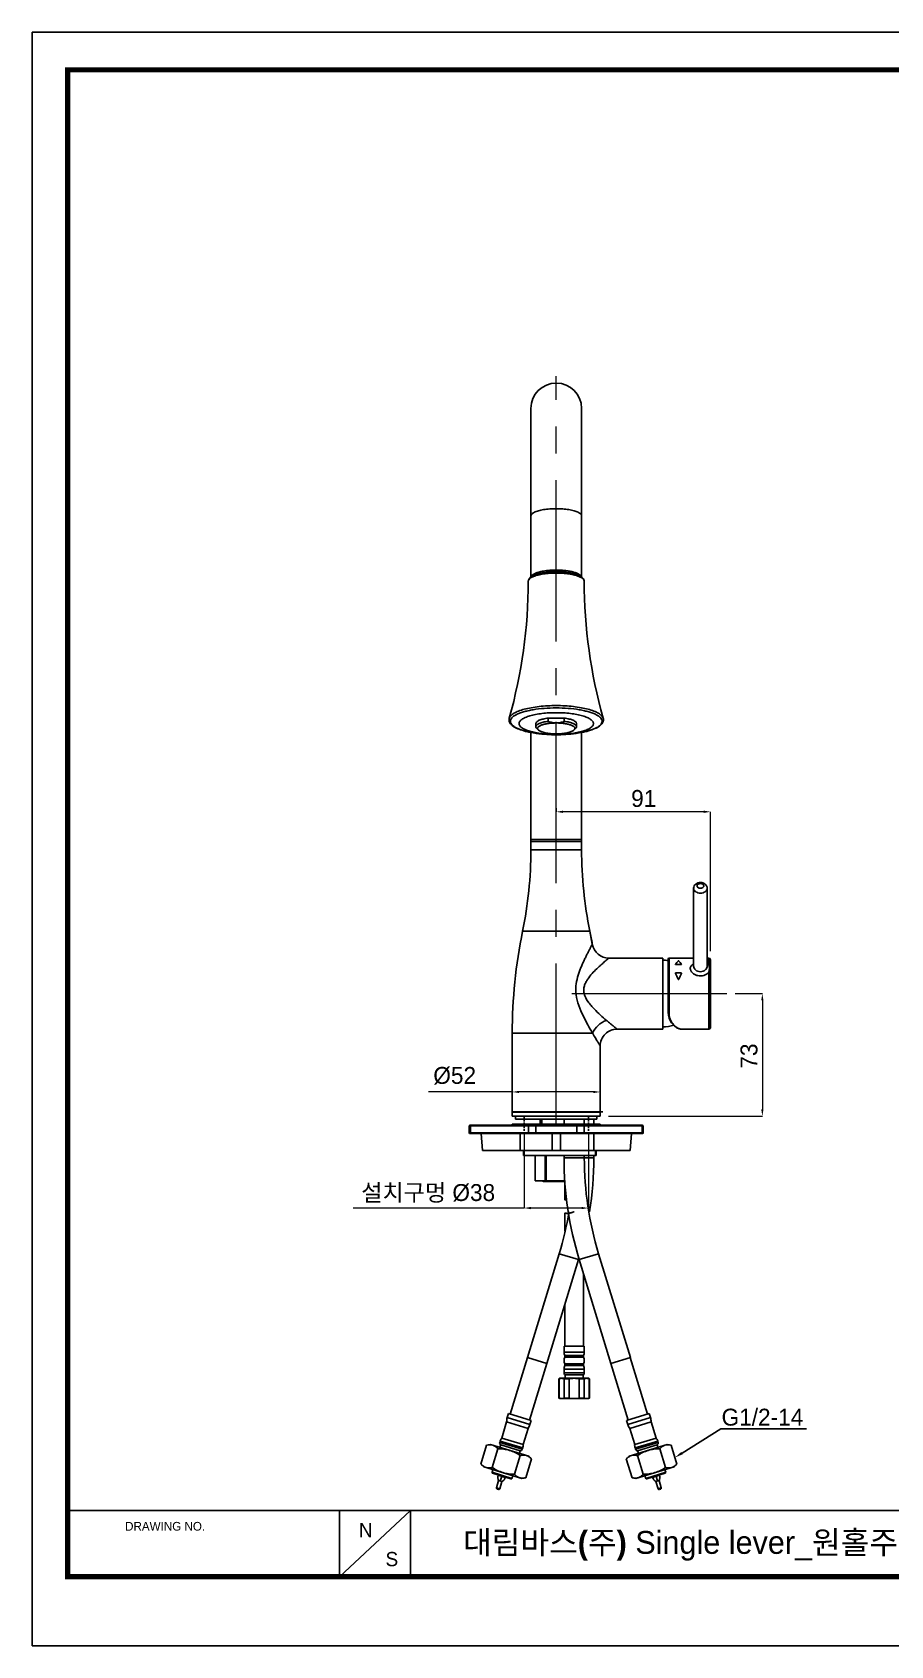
# Model space of a CAD drawing. Extents: x 0 to 1302, y 0 to 954.
# Drawn here: x 0 to 508, y 0 to 954 of the extents above; entities that cross this region are included whole.
import ezdxf
from ezdxf import colors
from ezdxf.entities.mleader import LeaderData, LeaderLine
from ezdxf.math import Vec2, Vec3

# ---------------------------------------------------------------- set-up
doc = ezdxf.new("R2010")
doc.units = 0
doc.header["$LTSCALE"] = 10
doc.header["$MEASUREMENT"] = 0
doc.header["$PDMODE"] = 3
doc.header["$PDSIZE"] = -10
doc.linetypes.add('CENTER2', pattern=[28.575, 19.05, -3.175, 3.175, -3.175])
doc.linetypes.add('HIDDEN', pattern=[0.375, 0.25, -0.125])
doc.layers.get('0').update_dxf_attribs({"linetype": 'CONTINUOUS'})
doc.layers.get('DEFPOINTS').update_dxf_attribs({"linetype": 'CONTINUOUS'})
doc.layers.add('Cneter', color=1, linetype='CENTER2', lineweight=13)
doc.layers.add('DEF_LAYER_ASSEM_MEMBER', color=7, linetype='CONTINUOUS')
doc.styles.add('Daelim Dimension', font='')
doc.styles.get("Standard").update_dxf_attribs({"font": ''})
doc.styles.get('Daelim Dimension').set_extended_font_data('나눔고딕')
doc.styles.get('Standard').set_extended_font_data('GulimChe')
doc.dimstyles.new('DEFAULT', dxfattribs={"dimscale": 2, "dimtxt": 2, "dimasz": 2, "dimexe": 0, "dimexo": 2, "dimgap": 1, "dimtad": 1, "dimdec": 0, "dimzin": 9, "dimdsep": 46, "dimtxsty": 'Daelim Dimension', "dimcen": 0.5, "dimclrd": 5, "dimclre": 5, "dimclrt": 256, "dimadec": 1, "dimazin": 0, "dimtfac": 1, "dimtdec": 0, "dimtix": 1, "dimtmove": 0, "dimatfit": 3, "dimfxl": 1, "dimtolj": 1, "dimtzin": 1, "dimlwd": 9, "dimlwe": 9, "dimarcsym": 0})

# ---------------------------------------------------------------- blocks, each defined once
blk = doc.blocks.new('*D7')
at = {"color": 5, "lineweight": 9, "ltscale": 0.5, "transparency": 16777216}
for p, q in [((290.77, 302.71), (290.77, 258.78)), ((328.77, 302.71), (328.77, 258.78)), ((290.77, 258.78), (189.71, 258.78)), ((324.77, 258.78), (294.77, 258.78))]:
    blk.add_line(p, q, dxfattribs=at)
at = {"color": 5, "ltscale": 0.5, "transparency": 16777216}
for points in [[(294.77, 259.45), (294.77, 258.11), (290.77, 258.78)], [(324.77, 259.45), (324.77, 258.11), (328.77, 258.78)]]:
    blk.add_solid(points, dxfattribs=at)
at = {"layer": 'DEFPOINTS', "color": 0, "ltscale": 0.5, "transparency": 16777216}
for p in [(290.77, 306.71), (328.77, 306.71), (328.77, 258.78)]:
    blk.add_point(p, dxfattribs=at)
at = {"color": 7, "ltscale": 0.5, "transparency": 16777216, "insert": (234.06, 267.42), "char_height": 10, "attachment_point": 5, "style": 'Daelim Dimension'}
blk.add_mtext('\\A1;설치구멍 %%C38', dxfattribs=at)
blk = doc.blocks.new('*D1')
at = {"color": 5, "lineweight": 9, "ltscale": 0.5, "transparency": 16777216}
for p, q in [((415.57, 385.61), (431.63, 385.61)), ((431.63, 381.61), (431.63, 317.11)), ((340.77, 313.11), (431.63, 313.11))]:
    blk.add_line(p, q, dxfattribs=at)
at = {"color": 5, "ltscale": 0.5, "transparency": 16777216}
for points in [[(430.96, 381.61), (432.29, 381.61), (431.63, 385.61)], [(430.96, 317.11), (432.29, 317.11), (431.63, 313.11)]]:
    blk.add_solid(points, dxfattribs=at)
at = {"layer": 'DEFPOINTS', "color": 0, "ltscale": 0.5, "transparency": 16777216}
for p in [(411.57, 385.61), (336.77, 313.11), (431.63, 313.11)]:
    blk.add_point(p, dxfattribs=at)
at = {"color": 7, "ltscale": 0.5, "transparency": 16777216, "insert": (418.73, 348.65), "char_height": 10, "attachment_point": 2, "rotation": 90, "style": 'Daelim Dimension'}
blk.add_mtext('\\A1;73', dxfattribs=at)
blk = doc.blocks.new('*D2')
at = {"color": 5, "lineweight": 9, "ltscale": 0.5, "transparency": 16777216}
for p, q in [((309.77, 495.2), (309.77, 493.09)), ((397.02, 493.09), (313.77, 493.09)), ((401.02, 410.61), (401.02, 493.09))]:
    blk.add_line(p, q, dxfattribs=at)
at = {"color": 5, "ltscale": 0.5, "transparency": 16777216}
for points in [[(313.77, 493.76), (313.77, 492.42), (309.77, 493.09)], [(397.02, 493.76), (397.02, 492.42), (401.02, 493.09)]]:
    blk.add_solid(points, dxfattribs=at)
at = {"layer": 'DEFPOINTS', "color": 0, "ltscale": 0.5, "transparency": 16777216}
for p in [(309.77, 493.09), (309.77, 491.2), (401.02, 406.61)]:
    blk.add_point(p, dxfattribs=at)
at = {"color": 7, "ltscale": 0.5, "transparency": 16777216, "insert": (361.51, 505.98), "char_height": 10, "attachment_point": 2, "style": 'Daelim Dimension'}
blk.add_mtext('\\A1;91', dxfattribs=at)
blk = doc.blocks.new('*D3')
at = {"color": 5, "lineweight": 9, "ltscale": 0.5, "transparency": 16777216}
for p, q in [((283.77, 327.43), (234.22, 327.43)), ((283.77, 319.61), (283.77, 327.43)), ((331.77, 327.43), (287.77, 327.43)), ((335.77, 319.61), (335.77, 327.43))]:
    blk.add_line(p, q, dxfattribs=at)
at = {"color": 5, "ltscale": 0.5, "transparency": 16777216}
for points in [[(287.77, 328.1), (287.77, 326.77), (283.77, 327.43)], [(331.77, 328.1), (331.77, 326.77), (335.77, 327.43)]]:
    blk.add_solid(points, dxfattribs=at)
at = {"layer": 'DEFPOINTS', "color": 0, "ltscale": 0.5, "transparency": 16777216}
for p in [(283.77, 327.43), (283.77, 315.61), (335.77, 315.61)]:
    blk.add_point(p, dxfattribs=at)
at = {"color": 7, "ltscale": 0.5, "transparency": 16777216, "insert": (262.38, 342.21), "char_height": 10, "attachment_point": 3, "style": 'Daelim Dimension'}
blk.add_mtext('\\A1;%%C52', dxfattribs=at)

msp = doc.modelspace()

# ---------------------------------------------------------------- linework, layer by layer
at = {"linetype": 'HIDDEN', "ltscale": 0.5}
for p, q in [((290.77, 313.11), (290.77, 302.71)), ((328.77, 313.11), (328.77, 302.71))]:
    msp.add_line(p, q, dxfattribs=at)
at = {"color": 5}
msp.add_line((20.94, 79.93), (1069.31, 79.93), dxfattribs=at)
at = {"color": 5, "ltscale": 40}
for p, q in [((181.64, 79.93), (181.64, 40.7)), ((181.64, 79.93), (181.64, 40.7)), ((223.63, 79.93), (181.64, 40.7)), ((223.63, 79.93), (181.64, 40.7)), ((223.63, 79.93), (223.63, 40.7)), ((223.63, 79.93), (223.63, 40.7))]:
    msp.add_line(p, q, dxfattribs=at)
at = {"ltscale": 0.5}
msp.add_lwpolyline([(0, 0), (1302, 0), (1302, 954), (0, 954)], close=True, dxfattribs=at)
at = {"color": 5, "linetype": 'ByBlock', "lineweight": 200, "const_width": 3}
msp.add_lwpolyline([(20.94, 40.85), (1280.94, 40.85), (1280.94, 931.85), (20.94, 931.85)], close=True, dxfattribs=at)
at = {"layer": 'Cneter', "lineweight": 5, "ltscale": 0.5}
for p, q in [((309.77, 308.08), (309.77, 750.61)), ((319.02, 385.61), (410.57, 385.61))]:
    msp.add_line(p, q, dxfattribs=at)
at = {"layer": 'DEF_LAYER_ASSEM_MEMBER', "color": 7, "linetype": 'Continuous'}
for p, q in [((294.77, 731.61), (294.77, 631.83)), ((324.77, 731.61), (324.77, 631.83)), ((297.77, 545.26), (297.77, 543.35)), ((304.97, 548.48), (304.97, 546.56)), ((304.97, 548.48), (314.56, 548.48)), ((314.56, 548.48), (314.56, 546.56)), ((321.77, 545.26), (321.77, 543.35)), ((294.77, 470.61), (294.77, 539.98)), ((299.29, 541.41), (298.34, 542.27)), ((320.24, 541.41), (321.19, 542.27)), ((324.77, 470.61), (324.77, 539.98)), ((324.77, 476.61), (294.77, 476.61)), ((324.77, 475.61), (294.77, 475.61)), ((391.02, 401.88), (391.02, 447.84)), ((399.02, 447.84), (399.02, 401.88)), ((329.66, 422.42), (331.11, 414.86)), ((340.95, 406.61), (372.77, 406.61)), ((372.77, 364.61), (372.77, 406.61)), ((376.02, 406.11), (376.02, 374.59)), ((376.52, 406.61), (391.02, 406.61)), ((399.02, 406.61), (400.02, 406.61)), ((401.02, 405.61), (401.02, 365.61)), ((345.77, 364.61), (372.77, 364.61)), ((383.32, 364.61), (400.02, 364.61)), ((283.77, 362.17), (283.77, 315.61)), ((335.77, 315.61), (335.77, 354.61)), ((335.77, 315.61), (283.77, 315.61)), ((283.77, 315.41), (283.77, 313.11)), ((335.77, 315.41), (335.77, 313.11)), ((258.38, 303.31), (258.38, 307.31)), ((258.88, 307.81), (360.65, 307.81)), ((335.77, 313.11), (283.77, 313.11)), ((283.77, 308.31), (283.77, 307.81)), ((335.77, 308.31), (283.77, 308.31)), ((285.77, 311.31), (285.77, 313.11)), ((285.77, 311.31), (333.77, 311.31)), ((300.27, 311.31), (300.27, 308.31)), ((314.37, 311.31), (314.37, 308.31)), ((326.37, 311.31), (326.37, 308.31)), ((331.97, 311.31), (331.97, 308.31)), ((333.77, 311.31), (333.77, 313.11)), ((335.77, 308.31), (335.77, 307.81)), ((361.15, 303.31), (361.15, 307.31)), ((360.65, 302.81), (258.88, 302.81)), ((266.09, 292.81), (265.33, 302.81)), ((288.52, 302.81), (288.52, 292.81)), ((307.32, 302.81), (307.32, 292.81)), ((312.22, 302.81), (312.22, 292.81)), ((331.97, 302.81), (331.97, 292.81)), ((353.45, 292.81), (354.2, 302.81)), ((266.09, 292.81), (353.45, 292.81)), ((290.52, 292.81), (290.52, 289.81)), ((333.34, 289.81), (290.52, 289.81)), ((297.27, 289.81), (297.27, 274.81)), ((303.21, 289.81), (303.21, 274.81)), ((303.83, 289.81), (303.83, 274.81)), ((314.37, 289.81), (314.37, 288.52)), ((326.37, 289.81), (326.37, 288.52)), ((331.97, 289.81), (331.97, 288.52)), ((333.34, 292.81), (333.34, 289.81)), ((297.27, 274.81), (315.05, 274.81)), ((302.27, 274.41), (301.47, 274.81)), ((302.27, 274.41), (315.07, 274.41)), ((314.87, 274.41), (314.87, 263.51)), ((314.87, 245.18), (314.87, 255.8)), ((311.49, 231.8), (292.73, 170.45)), ((334.84, 231.8), (353.6, 170.45)), ((322.97, 228.29), (304.21, 166.94)), ((323.37, 228.29), (342.13, 166.94)), ((325.87, 177.11), (325.87, 220.12)), ((314.87, 177.11), (314.87, 201.8)), ((314.37, 177.11), (326.37, 177.11)), ((314.37, 177.11), (314.37, 173.55)), ((326.37, 177.11), (326.37, 173.55)), ((282.53, 136.97), (292.77, 170.44)), ((292.73, 170.45), (304.24, 166.93)), ((294.01, 133.46), (304.24, 166.93)), ((314.37, 163.43), (314.37, 161.31)), ((314.87, 171.61), (325.87, 171.61)), ((314.87, 171.61), (314.87, 170.61)), ((314.87, 170.61), (325.87, 170.61)), ((314.87, 166.61), (325.87, 166.61)), ((314.87, 166.61), (314.87, 165.61)), ((314.87, 165.61), (325.87, 165.61)), ((325.87, 171.61), (325.87, 170.61)), ((325.87, 166.61), (325.87, 165.61)), ((326.37, 163.43), (326.37, 161.31)), ((352.33, 133.46), (342.09, 166.93)), ((342.1, 166.93), (353.6, 170.45)), ((363.8, 136.97), (353.57, 170.44)), ((311.37, 157.82), (311.87, 158.11)), ((311.53, 157.82), (311.37, 157.82)), ((311.37, 146.4), (311.37, 157.82)), ((311.53, 146.4), (311.53, 157.82)), ((311.87, 158.11), (328.87, 158.11)), ((314.49, 157.82), (317.41, 157.82)), ((314.49, 146.4), (314.49, 157.82)), ((315.07, 160.11), (325.67, 160.11)), ((315.07, 158.11), (315.07, 160.11)), ((317.41, 146.4), (317.41, 157.82)), ((323.33, 157.82), (326.25, 157.82)), ((323.33, 146.4), (323.33, 157.82)), ((325.67, 158.11), (325.67, 160.11)), ((326.25, 146.4), (326.25, 157.82)), ((329.37, 157.82), (328.87, 158.11)), ((329.37, 157.82), (329.21, 157.82)), ((329.21, 146.4), (329.21, 157.82)), ((329.37, 146.4), (329.37, 157.82)), ((311.37, 146.4), (311.53, 146.4)), ((311.87, 146.11), (311.37, 146.4)), ((311.87, 146.11), (328.87, 146.11)), ((314.49, 146.4), (317.41, 146.4)), ((323.33, 146.4), (326.25, 146.4)), ((328.87, 146.11), (329.37, 146.4)), ((329.21, 146.4), (329.37, 146.4)), ((281.55, 137.27), (280.81, 134.88)), ((281.55, 137.27), (294.93, 133.18)), ((351.4, 133.18), (364.79, 137.27)), ((364.79, 137.27), (365.52, 134.88)), ((280.47, 132.37), (277.54, 122.81)), ((280.47, 132.37), (293.09, 128.51)), ((293.09, 128.51), (290.17, 118.95)), ((294.93, 133.18), (294.2, 130.79)), ((351.4, 133.18), (352.13, 130.79)), ((353.25, 128.51), (365.87, 132.37)), ((353.25, 128.51), (356.17, 118.95)), ((365.87, 132.37), (368.79, 122.81)), ((265.25, 107.43), (268.64, 118.52)), ((270.98, 119.06), (268.64, 118.52)), ((270.98, 119.06), (293.51, 112.18)), ((271.88, 105.41), (275.27, 116.5)), ((276.59, 121.05), (276.34, 120.25)), ((276.51, 117.37), (276.95, 118.81)), ((276.95, 118.81), (288.42, 115.3)), ((277.54, 122.81), (290.17, 118.95)), ((287.98, 113.87), (288.42, 115.3)), ((289.97, 116.96), (289.73, 116.16)), ((352.82, 112.18), (375.35, 119.06)), ((356.17, 118.95), (368.79, 122.81)), ((356.36, 116.96), (356.61, 116.16)), ((357.91, 115.3), (369.39, 118.81)), ((358.35, 113.87), (357.91, 115.3)), ((369.83, 117.37), (369.39, 118.81)), ((369.75, 121.05), (369.99, 120.25)), ((374.46, 105.41), (371.07, 116.5)), ((377.69, 118.52), (375.35, 119.06)), ((381.08, 107.43), (377.69, 118.52)), ((266.89, 105.68), (265.25, 107.43)), ((266.89, 105.68), (289.42, 98.79)), ((285.13, 101.35), (288.52, 112.45)), ((291.76, 99.33), (295.15, 110.42)), ((295.15, 110.42), (293.51, 112.18)), ((352.82, 112.18), (351.19, 110.42)), ((354.58, 99.33), (351.19, 110.42)), ((356.92, 98.79), (379.45, 105.68)), ((361.21, 101.35), (357.81, 112.45)), ((381.08, 107.43), (379.45, 105.68)), ((271.86, 102.56), (272.28, 104.03)), ((272.19, 101.94), (282.99, 98.64)), ((275.73, 97.62), (274.44, 93.41)), ((279.67, 99.55), (275.46, 100.84)), ((277.64, 97.03), (275.73, 97.62)), ((277.64, 97.03), (276.36, 92.82)), ((283.62, 98.96), (284.09, 100.42)), ((291.76, 99.33), (289.42, 98.79)), ((356.92, 98.79), (354.58, 99.33)), ((362.72, 98.96), (362.25, 100.42)), ((363.34, 98.64), (374.15, 101.94)), ((370.88, 100.84), (366.67, 99.55)), ((370.61, 97.62), (368.69, 97.03)), ((368.69, 97.03), (369.98, 92.82)), ((370.61, 97.62), (371.89, 93.41)), ((374.48, 102.56), (374.06, 104.03)), ((275.61, 92.42), (274.84, 92.66)), ((371.49, 92.66), (370.73, 92.42))]:
    msp.add_line(p, q, dxfattribs=at)
at = {"layer": 'DEF_LAYER_ASSEM_MEMBER', "color": 9, "linetype": 'Continuous'}
for p, q in [((295.02, 631.58), (295.03, 631.59)), ((309.77, 538.64), (309.66, 538.64)), ((309.88, 538.64), (309.77, 538.64)), ((294.77, 470.61), (324.77, 470.61)), ((289.88, 422.42), (329.66, 422.42)), ((376.52, 406.61), (376.52, 374.33)), ((400.02, 406.61), (400.02, 402.45)), ((400.02, 398.17), (400.02, 364.61)), ((283.77, 362.17), (331.25, 362.17)), ((283.77, 315.41), (335.77, 315.41)), ((258.38, 307.31), (361.15, 307.31)), ((259.04, 303.31), (259.04, 307.31)), ((293.33, 303.31), (293.33, 307.31)), ((297.67, 302.81), (297.67, 307.81)), ((321.87, 302.81), (321.87, 307.81)), ((326.21, 303.31), (326.21, 307.31)), ((360.49, 303.31), (360.49, 307.31)), ((361.15, 303.31), (258.38, 303.31)), ((331.97, 288.52), (314.37, 288.52)), ((333.03, 292.81), (333.03, 289.81)), ((322.97, 228.29), (311.49, 231.8)), ((334.84, 231.8), (323.37, 228.29)), ((314.37, 173.55), (326.37, 173.55)), ((314.37, 163.43), (326.37, 163.43)), ((314.37, 161.31), (326.37, 161.31)), ((280.81, 134.88), (294.2, 130.79)), ((352.13, 130.79), (365.52, 134.88)), ((276.34, 120.25), (289.73, 116.16)), ((276.59, 121.05), (289.97, 116.96)), ((356.36, 116.96), (369.75, 121.05)), ((356.61, 116.16), (369.99, 120.25)), ((271.86, 102.56), (283.62, 98.96)), ((276.69, 97.32), (277.56, 100.19)), ((362.72, 98.96), (374.48, 102.56)), ((369.65, 97.32), (368.77, 100.19)), ((274.44, 93.41), (276.36, 92.82)), ((275.4, 93.12), (275.22, 92.54)), ((369.98, 92.82), (371.89, 93.41)), ((370.94, 93.12), (371.11, 92.54))]:
    msp.add_line(p, q, dxfattribs=at)
at = {"layer": 'DEF_LAYER_ASSEM_MEMBER', "color": 40, "linetype": 'Continuous'}
for p, q in [((380.42, 402.73), (383.62, 402.73)), ((380.42, 397.78), (383.62, 397.78))]:
    msp.add_line(p, q, dxfattribs=at)
at = {"layer": 'DEF_LAYER_ASSEM_MEMBER', "color": 4, "linetype": 'Continuous'}
msp.add_line((335.77, 315.61), (337.34, 315.61), dxfattribs=at)
at = {"layer": 'DEF_LAYER_ASSEM_MEMBER', "color": 2, "linetype": 'Continuous'}
msp.add_line((301.27, 308.31), (301.27, 311.31), dxfattribs=at)
at = {"layer": 'DEF_LAYER_ASSEM_MEMBER', "color": 7, "linetype": 'Continuous'}
for points in [[(376.02, 374.59), (376.12, 372.89), (376.49, 371.16), (377.13, 369.61), (377.96, 368.36)], [(377.96, 368.36), (379.48, 366.68), (381.11, 365.37), (382.54, 364.72), (383.32, 364.61)]]:
    msp.add_lwpolyline(points, dxfattribs=at)
for centre, radius, start, end in [((309.77, 731.61), 15, 0, 180), ((302.24, 619.63), 14.42, 111.11705, 113.14435), ((302.66, 618.57), 15.56, 110.73437, 111.12857), ((316.87, 618.55), 15.58, 68.90987, 69.26781), ((317.42, 619.95), 14.08, 66.82852, 68.94858), ((-10.57, 630.31), 303.83, 344.36142, 359.8317), ((630.1, 630.31), 303.83, 180.1683, 195.63858), ((54.77, 470.61), 240, 348.41551, 0), ((564.77, 470.61), 240, 180, 191.58449), ((583.77, 362.17), 300, 168.41551, 180), ((35.77, 362.17), 300, 10.11413, 11.58449), ((340.95, 416.61), 10, 190.11412, 270.00001), ((372.85, 385.61), 19.75, 80.76838, 90.24175), ((376.52, 406.11), 0.5, 90, 180), ((400.02, 405.61), 1, 0, 90), ((345.77, 354.61), 10, 89.99999, 180.00001), ((372.85, 385.61), 19.75, 269.75825, 288.90309), ((400.02, 365.61), 1, 270, 0), ((283.97, 315.41), 0.2, 149.99988, 180), ((335.57, 315.41), 0.2, 0, 30.00012), ((258.88, 307.31), 0.5, 90, 180), ((360.65, 307.31), 0.5, 0, 90), ((258.88, 303.31), 0.5, 180, 270), ((360.65, 303.31), 0.5, 270, 0), ((520.37, 288.52), 206, 180, 197), ((520.37, 288.52), 194, 180, 197), ((125.97, 288.52), 206, 351.06893, 0), ((125.97, 288.52), 194, 343, 350.51304), ((316.31, 262.3), 6.65, 275.71618, 277.99666), ((125.97, 288.52), 206, 343, 343.22877), ((318.37, 173.55), 4, 180, 208.95502), ((322.37, 173.55), 4, 331.04498, 0), ((318.62, 168.61), 4.25, 151.92751, 208.07249), ((319.37, 163.43), 5, 154.15807, 180), ((322.12, 168.61), 4.25, 331.92751, 28.07249), ((321.37, 163.43), 5, 0, 25.84193), ((315.57, 161.31), 1.2, 180, 270), ((325.17, 161.31), 1.2, 270, 0), ((313.01, 149.78), 3.66, 267.84544, 269.99738), ((327.73, 149.78), 3.66, 270.00262, 272.15456), ((288.46, 132.54), 8, 163, 181.19487), ((357.87, 132.54), 8, 358.80513, 17), ((286.55, 133.12), 8, 324.80513, 343), ((359.78, 133.12), 8, 197, 215.19487), ((277.49, 119.9), 1.2, 163, 243.57374), ((281.37, 119.59), 5, 139.92608, 163), ((288.58, 116.51), 1.2, 253, 343), ((285.19, 118.42), 5, 343, 6.07392), ((361.14, 118.42), 5, 173.92608, 197), ((357.75, 116.51), 1.2, 197, 287), ((364.97, 119.59), 5, 17, 40.07392), ((368.85, 119.9), 1.2, 296.42626, 17), ((270.08, 111.01), 5.92, 239.32128, 240.92805), ((269.95, 110.77), 5.64, 240.9154, 245.09864), ((269.81, 110.47), 5.31, 245.08268, 252.28564), ((269.75, 110.31), 5.14, 252.328, 253.0082), ((290.32, 106.84), 5.92, 59.32565, 60.91126), ((356.02, 106.84), 5.92, 119.07355, 120.67477), ((376.58, 110.31), 5.14, 287.00871, 287.6715), ((376.53, 110.47), 5.31, 287.7139, 294.91681), ((376.39, 110.77), 5.64, 294.90099, 299.10028), ((376.25, 111.01), 5.92, 299.08736, 300.67859), ((272.34, 102.42), 0.5, 164, 253), ((279.62, 99.56), 4.35, 163, 206.60281), ((275.77, 101.16), 0.4, 253, 292.50962), ((275.51, 100.82), 4.35, 299.39719, 343), ((279.59, 99.99), 0.4, 213.49038, 253), ((283.14, 99.11), 0.5, 253, 342), ((289.64, 104.24), 5.15, 253.01133, 254.37734), ((289.68, 104.43), 5.34, 254.42051, 261.58418), ((356.65, 104.43), 5.34, 278.41528, 285.57916), ((356.7, 104.24), 5.15, 285.62223, 287.00562), ((363.2, 99.11), 0.5, 198, 287), ((370.83, 100.82), 4.35, 197, 240.60281), ((366.74, 99.99), 0.4, 287, 326.50962), ((370.57, 101.16), 0.4, 247.49038, 287), ((366.72, 99.56), 4.35, 333.39719, 17), ((374, 102.42), 0.5, 287, 16), ((275.02, 93.23), 0.6, 163, 253.00045), ((275.78, 93), 0.6, 252.99955, 343), ((370.55, 93), 0.6, 197, 287.00045), ((371.32, 93.23), 0.6, 286.99955, 17)]:
    msp.add_arc(centre, radius, start, end, dxfattribs=at)
at = {"layer": 'DEF_LAYER_ASSEM_MEMBER', "color": 9, "linetype": 'Continuous'}
for centre, radius, start, end in [((320.55, 624.78), 7.87, 59.65481, 59.85559), ((384.07, 372.81), 7.31, 216.11694, 218.43841), ((479.28, 446.44), 170.34, 209.65139, 209.85812), ((491.04, 453.21), 183.9, 209.86046, 210.40454)]:
    msp.add_arc(centre, radius, start, end, dxfattribs=at)
at = {"layer": 'DEF_LAYER_ASSEM_MEMBER', "color": 40, "linetype": 'Continuous'}
for centre, major_axis, start_param, end_param in [((378.67, 385.61), (6.63, 20.93), 0.496896, 0.689077), ((385.36, 385.61), (-6.63, 20.93), -0.689077, -0.496896), ((378.67, 385.61), (-6.63, 20.93), -1.242879, -1.050697), ((385.36, 385.61), (6.63, 20.93), 1.050697, 1.242879)]:
    msp.add_ellipse(centre, major_axis=major_axis, ratio=0.267331, start_param=start_param, end_param=end_param, dxfattribs=at)
at = {"layer": 'DEF_LAYER_ASSEM_MEMBER', "color": 9, "linetype": 'Continuous'}
for points, start_tangent, end_tangent in [([(296.83, 670.15), (295.94, 669.63), (295.29, 669.08), (294.9, 668.51), (294.77, 667.93)], (-0.895264, -0.445536), (0, -1)), ([(309.77, 672.31), (305.91, 672.17), (302.32, 671.73), (299.22, 671.05), (296.83, 670.15)], (-1, 0), (-0.895264, -0.445536)), ([(322.7, 670.15), (320.31, 671.05), (317.22, 671.73), (313.62, 672.17), (309.77, 672.31)], (-0.895264, 0.445536), (-1, 0)), ([(324.77, 667.93), (324.64, 668.51), (324.24, 669.08), (323.59, 669.63), (322.7, 670.15)], (0, 1), (-0.895264, 0.445536)), ([(293.27, 629.42), (293.38, 629.98), (293.71, 630.53), (294.26, 631.07), (295.02, 631.58)], (0.003107, 0.999995), (0.863997, 0.503497)), ([(295.03, 631.59), (295.34, 631.76), (296.39, 632.24)], (0.864834, 0.502058), (0.926989, 0.375088)), ([(296.39, 632.24), (299.03, 633.08), (302.26, 633.71), (305.9, 634.11), (309.77, 634.24)], (0.926989, 0.375088), (1, 0)), ([(309.77, 634.24), (313.63, 634.11), (317.28, 633.71), (320.51, 633.08), (323.14, 632.24)], (1, 0), (0.926979, -0.375113)), ([(323.14, 632.24), (323.52, 632.08), (324.51, 631.59)], (0.926979, -0.375113), (0.86476, -0.502185)), ([(324.53, 631.57), (325.28, 631.06), (325.83, 630.53), (326.16, 629.98), (326.27, 629.42)], (0.862995, -0.505212), (0.003136, -0.999995)), ([(282.02, 548.41), (282.92, 549.9), (283.72, 550.62), (284.75, 551.32), (285.99, 551.98), (287.44, 552.61), (290.9, 553.73), (295.02, 554.65), (299.64, 555.33), (304.62, 555.74), (309.77, 555.89)], (0.269887, 0.962892), (1, 0)), ([(286.5, 542.49), (284.87, 543.42), (283.67, 544.41), (282.92, 545.43), (282.72, 545.95), (282.64, 546.47), (282.67, 547), (282.83, 547.52), (283.49, 548.55), (284.6, 549.54), (286.16, 550.48), (288.12, 551.36), (290.46, 552.15), (293.14, 552.84), (296.1, 553.43), (302.69, 554.23), (309.77, 554.51)], (-0.898983, 0.437984), (1, 0)), ([(309.77, 555.89), (314.92, 555.74), (319.89, 555.33), (324.52, 554.65), (328.63, 553.73), (332.1, 552.61), (333.54, 551.98), (334.79, 551.32), (335.81, 550.62), (336.62, 549.9), (337.52, 548.41)], (1, 0), (0.269883, -0.962893)), ([(309.77, 554.51), (316.84, 554.23), (323.43, 553.43), (326.39, 552.84), (329.07, 552.15), (331.41, 551.36), (333.38, 550.49), (334.93, 549.54), (336.05, 548.55), (336.71, 547.52), (336.9, 546.48), (336.62, 545.43), (335.87, 544.41), (334.67, 543.43), (333.04, 542.5)], (1, 0), (-0.898782, -0.438396)), ([(309.66, 538.64), (302.78, 538.91), (296.35, 539.68), (290.81, 540.9), (288.48, 541.66), (286.5, 542.49)], (-0.999999, 0.001181), (-0.898983, 0.437984)), ([(333.04, 542.5), (331.06, 541.66), (328.74, 540.9), (323.19, 539.68), (316.76, 538.91), (309.88, 538.64)], (-0.898782, -0.438396), (-0.999999, -0.001179)), ([(393.02, 449.25), (393.17, 449.79), (393.6, 450.25), (394.25, 450.56), (395.02, 450.67), (395.78, 450.56), (396.43, 450.25), (396.87, 449.79), (397.02, 449.25)], (0, 1), (0, -1)), ([(397.02, 449.25), (396.87, 448.71), (396.43, 448.25), (395.78, 447.95), (395.02, 447.84), (394.25, 447.95), (393.6, 448.25), (393.17, 448.71), (393.02, 449.25)], (0, -1), (0, 1)), ([(399.02, 447.84), (398.94, 447.29), (398.71, 446.76), (397.85, 445.84), (396.55, 445.23), (395.02, 445.01), (393.49, 445.23), (392.19, 445.84), (391.32, 446.76), (391.09, 447.29), (391.02, 447.84)], (0, -1), (0, 1)), ([(331.11, 414.86), (331.1, 414.84), (331.07, 414.8), (331.04, 414.73), (330.98, 414.63), (330.92, 414.5), (330.84, 414.34), (330.63, 413.96), (330.38, 413.48), (330.09, 412.91), (329.76, 412.28), (329.4, 411.57), (328.59, 410), (327.71, 408.25), (326.78, 406.34), (325.83, 404.32), (324.88, 402.19), (323.97, 399.96), (323.13, 397.63), (322.39, 395.21), (321.46, 390.13), (321.57, 384.86)], (0.308497, -0.951225), (0.127684, -0.991815)), ([(340.95, 406.61), (340.91, 406.58), (340.86, 406.54), (340.8, 406.49), (340.61, 406.33), (340.35, 406.12), (340.03, 405.85), (339.65, 405.53), (338.74, 404.75), (337.66, 403.82), (336.46, 402.75), (335.16, 401.57), (333.8, 400.29), (331.02, 397.43), (328.37, 394.11), (327.24, 392.23), (326.39, 390.15), (326.02, 387.91), (326.26, 385.61)], (-0.951175, -0.308653), (0.231867, -0.972747)), ([(391, 403.06), (390.18, 402.58), (389.55, 401.98), (389.15, 401.26), (389.02, 400.46)], (-0.906035, -0.423204), (-0.000276, -1)), ([(391.02, 401.88), (391.33, 400.71), (391.7, 400.13), (392.19, 399.6), (393.48, 398.79), (395.02, 398.49), (396.56, 398.79), (397.85, 399.6), (398.34, 400.13), (398.71, 400.71), (399.02, 401.88)], (0.000134, -1), (0.000135, 1)), ([(400.02, 402.45), (399.8, 402.62), (399.03, 403.06)], (-0.768916, 0.63935), (-0.90626, 0.42272)), ([(400.02, 402.45), (400.26, 401.55), (400.35, 400.54)], (0.291706, -0.956508), (0.000126, -1)), ([(401.02, 401.65), (400.94, 401.95), (400.72, 402.21), (400.4, 402.39), (400.02, 402.45)], (0, 1), (-1, 0.000003)), ([(389.02, 400.46), (389.36, 399.12), (389.76, 398.48), (390.3, 397.87), (391.71, 396.88), (393.41, 396.25), (395.25, 396.08), (397.07, 396.37), (398.71, 397.09), (400.02, 398.17)], (0.000279, -1), (0.667607, 0.744513)), ([(400.35, 400.54), (400.26, 399.39), (400.02, 398.17)], (-0.000152, -1), (-0.22175, -0.975103)), ([(401.02, 397.57), (400.94, 397.8), (400.72, 397.99), (400.4, 398.12), (400.02, 398.17)], (0, 1), (-1, -0.000004)), ([(401.02, 399.88), (400.97, 400.09), (400.83, 400.29), (400.62, 400.44), (400.35, 400.54)], (-0.000074, 1), (-0.970149, 0.242508)), ([(321.57, 384.86), (323.13, 378.48), (325.62, 372.55), (328.45, 367.08), (331.25, 362.17)], (0.127686, -0.991815), (0.507023, -0.861933)), ([(326.26, 385.61), (328.72, 380.64), (330.41, 378.49), (332.22, 376.5), (335.93, 372.9), (339.51, 369.74)], (0.231873, -0.972746), (0.758392, -0.651798)), ([(376.52, 374.33), (376.33, 374.35), (376.02, 374.6)], (-1, 0), (0, 1)), ([(376.52, 374.33), (376.93, 371.09), (377.45, 369.7), (378.17, 368.5)], (0.000005, -1), (0.589457, -0.8078)), ([(331.25, 362.17), (334.51, 366.74), (339.51, 369.74)], (0.373763, 0.927524), (0.947467, 0.319854)), ([(339.51, 369.74), (340.73, 368.7), (341.88, 367.74), (342.94, 366.87), (343.88, 366.11), (344.67, 365.49), (344.99, 365.23), (345.26, 365.01), (345.48, 364.84), (345.64, 364.71), (345.74, 364.64), (345.77, 364.61)], (0.758387, -0.651805), (0.953988, -0.299843)), ([(378.34, 368.26), (378.12, 368.26), (377.96, 368.36)], (-0.968249, -0.249989), (-0.630731, 0.776001)), ([(378.34, 368.26), (379.7, 366.72), (381, 365.57), (382.22, 364.86), (383.32, 364.61)], (0.621727, -0.783234), (0.999992, -0.003998)), ([(332.43, 360.13), (333.1, 358.99), (333.73, 357.94), (334.3, 357), (334.79, 356.19), (335.01, 355.84), (335.2, 355.52), (335.37, 355.25), (335.51, 355.03), (335.62, 354.85), (335.7, 354.72), (335.73, 354.67), (335.75, 354.64), (335.76, 354.62), (335.77, 354.61)], (0.505968, -0.862552), (-0.29109, -0.956696)), ([(259.48, 307.81), (259.31, 307.78), (259.17, 307.67), (259.04, 307.31)], (-1, 0), (0, -1)), ([(293.76, 307.81), (293.6, 307.78), (293.46, 307.67), (293.33, 307.31)], (-1, 0), (0, -1)), ([(325.77, 307.81), (325.94, 307.78), (326.08, 307.67), (326.21, 307.31)], (1, 0), (0, -1)), ([(360.06, 307.81), (360.22, 307.78), (360.37, 307.67), (360.49, 307.31)], (1, 0), (0, -1)), ([(259.48, 302.81), (259.31, 302.85), (259.17, 302.96), (259.04, 303.31)], (-1, 0), (0, 1)), ([(293.76, 302.81), (293.6, 302.85), (293.46, 302.96), (293.33, 303.31)], (-1, 0), (0, 1)), ([(325.77, 302.81), (325.94, 302.85), (326.08, 302.96), (326.21, 303.31)], (1, 0), (0, 1)), ([(360.06, 302.81), (360.22, 302.85), (360.37, 302.96), (360.49, 303.31)], (1, 0), (0, 1))]:
    msp.add_spline(points, degree=3, dxfattribs=dict(at, start_tangent=start_tangent, end_tangent=end_tangent))
at = {"layer": 'DEF_LAYER_ASSEM_MEMBER', "color": 7, "linetype": 'Continuous'}
for points, start_tangent, end_tangent in [([(294.77, 631.9), (294.17, 631.38), (293.7, 630.8), (293.38, 630.15), (293.27, 629.42)], (-0.806103, -0.591775), (-0.003114, -0.999995)), ([(296.57, 632.89), (296.07, 632.66), (294.77, 631.9)], (-0.919253, -0.393668), (-0.806103, -0.591775)), ([(309.77, 636), (306.95, 635.92), (304.23, 635.69), (301.71, 635.31), (299.47, 634.8), (297.61, 634.18), (296.17, 633.47), (295.63, 633.08), (295.22, 632.69), (294.79, 631.87)], (-1, 0), (-0.194802, -0.980843)), ([(309.77, 635.93), (307.1, 635.85), (304.52, 635.64), (302.11, 635.3), (299.96, 634.83), (298.13, 634.26), (297.35, 633.94), (296.68, 633.6), (296.12, 633.25), (295.67, 632.88), (295.12, 632.11)], (-1, 0), (-0.369928, -0.929061)), ([(309.77, 634.95), (306.18, 634.83), (302.78, 634.47), (299.72, 633.89), (297.15, 633.12)], (-1, 0), (-0.935226, -0.354051)), ([(324.74, 631.87), (324.31, 632.69), (323.9, 633.08), (323.36, 633.47), (321.93, 634.18), (320.06, 634.8), (317.83, 635.31), (315.31, 635.69), (312.59, 635.92), (309.77, 636)], (-0.19458, 0.980887), (-1, 0)), ([(309.77, 635.93), (312.44, 635.85), (315.02, 635.64), (317.42, 635.3), (319.58, 634.83), (321.41, 634.26), (322.18, 633.94), (322.86, 633.6), (323.42, 633.25), (323.87, 632.88), (324.42, 632.11)], (1, 0), (0.369027, -0.929419)), ([(322.39, 633.12), (319.82, 633.89), (316.76, 634.47), (313.35, 634.83), (309.77, 634.95)], (-0.93524, 0.354013), (-1, 0)), ([(324.76, 631.9), (324.37, 632.16), (322.96, 632.89)], (-0.806105, 0.591773), (-0.919238, 0.393702)), ([(326.27, 629.42), (326.15, 630.15), (325.84, 630.8), (325.36, 631.38), (324.76, 631.9)], (-0.003114, 0.999995), (-0.806105, 0.591773)), ([(282.02, 548.41), (281.9, 547.28), (282.16, 546.17), (282.76, 545.16), (283.64, 544.24), (284.77, 543.4), (286.14, 542.63), (289.57, 541.26), (293.83, 540.15), (298.75, 539.32), (304.14, 538.81), (309.77, 538.64)], (-0.26986, -0.9629), (1, 0)), ([(309.77, 538.83), (305.48, 538.95), (301.35, 539.32), (297.55, 539.91), (294.21, 540.71), (291.48, 541.69), (290.37, 542.23), (289.44, 542.8), (288.71, 543.39), (288.19, 544), (287.87, 544.63), (287.77, 545.26), (287.87, 545.89), (288.19, 546.51), (288.71, 547.13), (289.44, 547.72), (290.37, 548.29), (291.48, 548.83), (294.21, 549.81), (297.55, 550.61), (301.35, 551.2), (305.48, 551.57), (309.77, 551.69)], (-1, 0), (1, 0)), ([(297.77, 545.26), (297.89, 545.77), (298.27, 546.26), (298.88, 546.74), (299.73, 547.18), (300.78, 547.59), (302.03, 547.94), (303.43, 548.24), (304.97, 548.48)], (0, 1), (0.991973, 0.126446)), ([(297.77, 543.35), (297.89, 543.85), (298.27, 544.35), (298.88, 544.82), (299.73, 545.27), (300.78, 545.67), (302.03, 546.03), (303.43, 546.33), (304.97, 546.56)], (0, 1), (0.991973, 0.126446)), ([(299.29, 541.41), (298.97, 541.77), (298.8, 542.15), (298.78, 542.53), (298.91, 542.9), (299.19, 543.27), (299.61, 543.63), (300.18, 543.97), (300.88, 544.29), (302.63, 544.84), (304.78, 545.26), (307.2, 545.52), (309.77, 545.61)], (-0.739468, 0.673191), (1, -0.000016)), ([(304.97, 546.56), (307.32, 545.86), (309.77, 545.61)], (0.934102, -0.357007), (1, 0.000053)), ([(309.77, 538.83), (314.06, 538.95), (318.19, 539.32), (321.99, 539.91), (325.32, 540.71), (328.06, 541.69), (329.17, 542.23), (330.09, 542.8), (330.82, 543.39), (331.34, 544), (331.66, 544.63), (331.77, 545.26), (331.66, 545.89), (331.34, 546.51), (330.82, 547.13), (330.09, 547.72), (329.17, 548.29), (328.06, 548.83), (325.32, 549.81), (321.99, 550.61), (318.19, 551.2), (314.06, 551.57), (309.77, 551.69)], (1, 0), (-1, 0)), ([(309.77, 538.64), (315.39, 538.81), (320.78, 539.32), (325.7, 540.15), (329.96, 541.26), (333.39, 542.63), (334.77, 543.4), (335.9, 544.24), (336.77, 545.16), (337.37, 546.17), (337.64, 547.28), (337.52, 548.41)], (1, 0), (-0.26986, 0.9629)), ([(309.77, 545.61), (312.21, 545.86), (314.56, 546.56)], (1, -0.000053), (0.934102, 0.357007)), ([(309.77, 545.61), (312.33, 545.52), (314.75, 545.26), (316.9, 544.84), (318.66, 544.29), (319.35, 543.97), (319.92, 543.63), (320.35, 543.27), (320.63, 542.9), (320.76, 542.53), (320.74, 542.15), (320.56, 541.77), (320.24, 541.41)], (1, 0.000016), (-0.739468, -0.673191)), ([(321.77, 545.26), (321.64, 545.77), (321.27, 546.26), (320.65, 546.74), (319.81, 547.18), (318.75, 547.59), (317.51, 547.94), (316.1, 548.24), (314.56, 548.48)], (0, 1), (-0.991973, 0.126446)), ([(314.56, 546.56), (316.1, 546.33), (317.51, 546.03), (318.75, 545.67), (319.81, 545.27), (320.65, 544.82), (321.27, 544.35), (321.64, 543.85), (321.77, 543.35)], (0.991973, -0.126446), (0, -1)), ([(298.34, 542.27), (297.91, 542.8), (297.77, 543.35)], (-0.739475, 0.673185), (0, 1)), ([(309.77, 539.17), (306.36, 539.33), (303.29, 539.79), (301.97, 540.12), (300.85, 540.51), (299.95, 540.94), (299.29, 541.41)], (-1, -0.000016), (-0.739468, 0.673191)), ([(320.24, 541.41), (319.58, 540.94), (318.68, 540.51), (317.56, 540.12), (316.25, 539.79), (313.18, 539.33), (309.77, 539.17)], (-0.739468, -0.673191), (-1, 0.000016)), ([(321.77, 543.35), (321.62, 542.8), (321.19, 542.27)], (0, -1), (-0.739475, -0.673184)), ([(399.02, 447.84), (398.68, 449.22), (397.78, 450.33), (396.49, 451.02), (395.02, 451.25), (393.54, 451.02), (392.25, 450.33), (391.35, 449.22), (391.02, 447.84)], (0, 1), (0, -1)), ([(314.87, 263.51), (315.42, 263.91), (315.95, 264.3)], (0.821922, 0.5696), (0.812861, 0.582457)), ([(320.37, 256.6), (319.79, 256.43), (319.23, 256.25), (318.68, 256.06), (318.15, 255.9), (317.61, 255.77), (317.07, 255.69), (316.52, 255.65), (315.98, 255.65), (315.51, 255.69), (315.13, 255.75), (314.9, 255.8), (315.09, 255.76), (315.45, 255.7), (315.92, 255.65), (316.46, 255.65), (317.02, 255.68), (317.57, 255.76), (318.12, 255.89), (318.66, 256.05), (319.22, 256.24), (319.79, 256.43), (320.37, 256.6)], (-0.968263, -0.249935), (0.968263, 0.249935)), ([(311.53, 157.82), (311.89, 157.95), (313.01, 158.11)], (0.934934, 0.354823), (1, 0)), ([(313.01, 158.11), (313.38, 158.09), (314.49, 157.82)], (1, 0), (0.934934, -0.354823)), ([(317.41, 157.82), (320.37, 158.11)], (0.982468, 0.186431), (1, 0)), ([(320.37, 158.11), (323.33, 157.82)], (1, 0), (0.982468, -0.186431)), ([(326.25, 157.82), (326.62, 157.95), (327.73, 158.11)], (0.934934, 0.354823), (1, 0)), ([(327.73, 158.11), (328.1, 158.09), (329.21, 157.82)], (1, 0), (0.934934, -0.354823)), ([(311.53, 146.4), (311.86, 146.29), (312.87, 146.12)], (0.934934, -0.354823), (0.999295, -0.037553)), ([(313.01, 146.11), (313.38, 146.13), (314.49, 146.4)], (1, 0), (0.934934, 0.354823)), ([(317.41, 146.4), (320.37, 146.11)], (0.982468, -0.186431), (1, 0)), ([(320.37, 146.11), (323.33, 146.4)], (1, 0), (0.982468, 0.186431)), ([(326.25, 146.4), (326.62, 146.28), (327.73, 146.11)], (0.934934, -0.354823), (1, 0)), ([(327.87, 146.12), (328.2, 146.14), (329.21, 146.4)], (0.999295, 0.037553), (0.934934, 0.354823)), ([(268.64, 118.52), (270.51, 118.77), (272.27, 118.54), (273.86, 117.75), (275.27, 116.5)], (0.97437, 0.224952), (0.682029, -0.731325)), ([(275.27, 116.5), (278.77, 116.25), (282.21, 115.5), (285.47, 114.2), (288.52, 112.45)], (0.999878, -0.015644), (0.837676, -0.546167)), ([(357.81, 112.45), (360.86, 114.2), (364.13, 115.5), (367.56, 116.25), (371.07, 116.5)], (0.837676, 0.546167), (0.999878, 0.015644)), ([(371.07, 116.5), (372.48, 117.75), (374.07, 118.54), (375.82, 118.77), (377.69, 118.52)], (0.682029, 0.731325), (0.974375, -0.224928)), ([(265.25, 107.43), (265.68, 107), (267.06, 105.92)], (0.682016, -0.731338), (0.86009, -0.510143)), ([(268.25, 105.39), (270.01, 105.16), (271.88, 105.41)], (0.956348, -0.292231), (0.97438, 0.22491)), ([(271.88, 105.41), (274.93, 103.65), (278.19, 102.35), (281.62, 101.61), (285.13, 101.35)], (0.837684, -0.546155), (0.999878, -0.01563)), ([(288.52, 112.45), (290.97, 112.68), (292.12, 112.47), (293.19, 112.01)], (0.974385, 0.224887), (0.873913, -0.486082)), ([(293.34, 111.93), (293.82, 111.62), (295.15, 110.42)], (0.860128, -0.510079), (0.681998, -0.731354)), ([(351.19, 110.42), (351.62, 110.86), (353, 111.93)], (0.681998, 0.731354), (0.860125, 0.510084)), ([(353.14, 112.01), (354.22, 112.47), (355.36, 112.68), (357.81, 112.45)], (0.874043, 0.485849), (0.974385, -0.224887)), ([(361.21, 101.35), (364.71, 101.61), (368.15, 102.35), (371.41, 103.65), (374.46, 105.41)], (0.999878, 0.01563), (0.837684, 0.546155)), ([(374.46, 105.41), (376.33, 105.16), (378.09, 105.39)], (0.97438, -0.22491), (0.956262, 0.292513)), ([(379.27, 105.92), (379.75, 106.24), (381.08, 107.43)], (0.86009, 0.510142), (0.681981, 0.73137)), ([(285.13, 101.35), (286.54, 100.1), (288.13, 99.32)], (0.682047, -0.731309), (0.956357, -0.2922)), ([(288.9, 99.14), (289.59, 99.08), (291.76, 99.33)], (0.989137, -0.146997), (0.97437, 0.224951)), ([(354.58, 99.33), (355.31, 99.18), (357.43, 99.14)], (0.97437, -0.224951), (0.989138, 0.146987)), ([(358.21, 99.32), (359.8, 100.1), (361.21, 101.35)], (0.956271, 0.292483), (0.682047, 0.731309))]:
    msp.add_spline(points, degree=3, dxfattribs=dict(at, start_tangent=start_tangent, end_tangent=end_tangent))
at = {"layer": 'DEF_LAYER_ASSEM_MEMBER', "color": 40, "linetype": 'Continuous'}
for points, start_tangent, end_tangent in [([(380.23, 402.89), (380.22, 402.88), (380.22, 402.86), (380.22, 402.85), (380.22, 402.83), (380.23, 402.81), (380.25, 402.78), (380.28, 402.76), (380.32, 402.74), (380.37, 402.73), (380.42, 402.73)], (-0.581516, -0.813535), (1, 0)), ([(382.2, 404.85), (382.18, 404.87), (382.14, 404.89), (382.11, 404.9), (382.06, 404.9), (382.02, 404.91), (381.97, 404.9), (381.93, 404.9), (381.89, 404.89), (381.86, 404.87), (381.83, 404.85)], (-0.692401, 0.721513), (-0.692401, -0.721513)), ([(383.62, 402.73), (383.67, 402.73), (383.71, 402.74), (383.75, 402.76), (383.78, 402.78), (383.81, 402.81), (383.82, 402.83), (383.82, 402.85), (383.82, 402.86), (383.81, 402.88), (383.8, 402.89)], (1, 0), (-0.581516, 0.813535)), ([(380.23, 397.55), (380.22, 397.57), (380.22, 397.59), (380.22, 397.61), (380.22, 397.63), (380.23, 397.67), (380.25, 397.71), (380.28, 397.74), (380.32, 397.76), (380.37, 397.78), (380.42, 397.78)], (-0.442798, 0.896621), (1, 0)), ([(382.2, 394.03), (382.18, 393.99), (382.14, 393.95), (382.11, 393.93), (382.06, 393.91), (382.02, 393.91), (381.97, 393.91), (381.93, 393.93), (381.89, 393.95), (381.86, 393.99), (381.83, 394.03)], (-0.38711, -0.922034), (-0.38711, 0.922034)), ([(383.62, 397.78), (383.67, 397.78), (383.71, 397.76), (383.75, 397.74), (383.78, 397.71), (383.81, 397.67), (383.82, 397.63), (383.82, 397.61), (383.82, 397.59), (383.81, 397.57), (383.8, 397.55)], (1, 0), (-0.442798, -0.896621))]:
    msp.add_spline(points, degree=3, dxfattribs=dict(at, start_tangent=start_tangent, end_tangent=end_tangent))

# ---------------------------------------------------------------- texts
at = {"color": 5, "ltscale": 40, "style": 'Daelim Dimension'}
msp.add_text('DRAWING NO.', height=5.138, dxfattribs=at).set_placement((54.88, 68.06))
at = {"char_height": 8.41, "width": 11.7346, "attachment_point": 1, "style": 'Daelim Dimension'}
for s, insert in [('N', (193.06, 72.58)), ('S', (208.84, 55.44))]:
    msp.add_mtext(s, dxfattribs=dict(at, insert=insert))
at = {"color": 2, "insert": (254.68, 67.84), "char_height": 13.5133, "width": 675.5046, "attachment_point": 1, "style": 'Daelim Dimension'}
msp.add_mtext('{\\fPretendard Variable SemiBold|b0|i0|c129|p2;대림바스(주)} Single lever_원홀주방수전_DL K5619', dxfattribs=at)

# ---------------------------------------------------------------- dimensions: what is measured, and where the dimension line sits
at = {"color": 5, "ltscale": 0.5}
for base, p1, p2, angle, override, picture, middle in [((309.77, 493.09), (401.02, 406.61), (309.77, 491.2), 180, {"dimtxt": 5, "dimdec": 0, "dimclrd": 5, "dimclre": 5, "dimclrt": 7}, '*D2', (361.51, 493.09)), ((431.62747175, 313.11362836), (411.57050578, 385.61362836), (336.76756313, 313.11362836), 270, {"dimtxt": 5, "dimclrd": 5, "dimclre": 5, "dimclrt": 7}, '*D1', (431.62747175, 348.65332866))]:
    dim = msp.add_linear_dim(base=base, p1=p1, p2=p2, angle=angle, dimstyle='DEFAULT', override=override, dxfattribs=at)
    dim.commit()
    dim.dimension.update_dxf_attribs({"geometry": picture, "text_midpoint": middle, "dimtype": 128})
dim = msp.add_linear_dim(base=(283.77, 327.43), p1=(335.77, 315.61), p2=(283.77, 315.61), angle=180, text='%%C<>', dimstyle='DEFAULT', override={"dimtxt": 5, "dimdec": 0, "dimclrd": 5, "dimclre": 5, "dimclrt": 7}, dxfattribs=at)
dim.commit()
dim.dimension.update_dxf_attribs({"geometry": '*D3', "text_midpoint": (249.3, 327.43), "dimtype": 128})
dim = msp.add_linear_dim(base=(328.77, 258.78), p1=(290.77, 306.71), p2=(328.77, 306.71), text='설치구멍 %%C<>', dimstyle='DEFAULT', override={"dimtxt": 5, "dimclrd": 5, "dimclre": 5, "dimclrt": 7}, dxfattribs=at)
dim.commit()
dim.dimension.update_dxf_attribs({"geometry": '*D7', "text_midpoint": (234.06, 258.78), "dimtype": 128})

# ---------------------------------------------------------------- leaders
at = {"ltscale": 0.5}
ml = msp.add_multileader_mtext('Standard', dxfattribs=at)
ml.set_content('{\\f나눔고딕|b0|i0|c129|p50;G1/2-14}', color=256)
ml.set_leader_properties(color=5)
ml.build(insert=Vec2(0, 0))
ml.multileader.update_dxf_attribs({"text_left_attachment_type": 6, "text_right_attachment_type": 6, "dogleg_length": 0.36, "arrow_head_size": 5})
ctx = ml.context
ctx.base_point, ctx.char_height, ctx.arrow_head_size, ctx.landing_gap_size, ctx.plane_origin = Vec3(407.43, 128.15), 10, 5, 0.09, Vec3(379.91, 111.26)
ctx.left_attachment, ctx.right_attachment = 6, 6
notes = []
notes.append((ctx, [(0, (1, 1, 0), (407.07, 128.15), (1, 0), 0.36, [(0, [(379.91, 111.26)], 0, [])])]))
ctx.mtext.insert, ctx.mtext.flow_direction = Vec3(407.52, 140.15), 5
for ctx, leaders in notes:
    for number, flags, end, landing, length, lines in leaders:
        leader = LeaderData()
        leader.index, (leader.has_last_leader_line, leader.has_dogleg_vector, leader.attachment_direction) = number, flags
        leader.last_leader_point, leader.dogleg_vector, leader.dogleg_length = Vec3(end), Vec3(landing), length
        for number, points, colour, breaks in lines:
            line = LeaderLine()
            line.index, line.vertices, line.color, line.breaks = number, Vec3.list(points), colors.encode_raw_color(colour), breaks
            leader.lines.append(line)
        ctx.leaders.append(leader)

doc.saveas('drawing.dxf')
